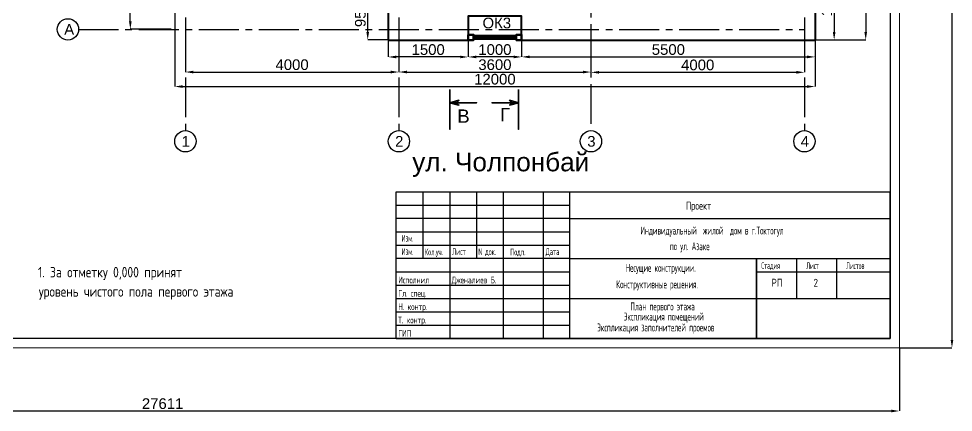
# Model space of a CAD drawing. Header units: millimetres. Extents: x 344563 to 449411, y 37253 to 62883.
# Drawn here: x 355672 to 373184, y 37253 to 44635 of the extents above; entities that cross this region are included whole.
import ezdxf
from ezdxf.enums import TextEntityAlignment as Align

# ---------------------------------------------------------------- set-up
doc = ezdxf.new("R2010")
doc.units = ezdxf.units.MM
doc.linetypes.add('CENTER2', pattern=[1.125, 0.75, -0.125, 0.125, -0.125])
for name, color, linetype in [('0 duvar', 2, 'Continuous'), ('AKS', 252, 'CENTER2'), ('ANTET', 7, 'Continuous')]:
    doc.layers.add(name, color=color, linetype=linetype)
doc.layers.add('ahsap', color=222, linetype='Continuous', lineweight=13)
doc.layers.add('OLCU', color=7, linetype='Continuous', lineweight=13)
doc.styles.add('SPDS', font='SPDS.shx')
doc.styles.get("Standard").update_dxf_attribs({"font": 'arial.ttf'})
doc.dimstyles.new('ISO-25', dxfattribs={"dimtxt": 2.5, "dimasz": 2.5, "dimexe": 1.25, "dimexo": 0.625, "dimtad": 1, "dimtxsty": 'Standard', "dimcen": 2.5, "dimadec": 0, "dimazin": 0, "dimtfac": 1, "dimtmove": 0, "dimatfit": 3, "dimfxl": 0, "dimarcsym": 0})

# ---------------------------------------------------------------- blocks, each defined once
blk = doc.blocks.new('*D23')
at = {"layer": 'ahsap', "color": 0, "lineweight": -2}
for p, q in [((358595, 47235), (358595, 43362)), ((370595, 44230), (370595, 43362)), ((358745, 43362), (370445, 43362))]:
    blk.add_line(p, q, dxfattribs=at)
at = {"layer": 'ahsap', "color": 0}
for points in [[(358745, 43387), (358745, 43337), (358595, 43362)], [(370445, 43387), (370445, 43337), (370595, 43362)]]:
    blk.add_solid(points, dxfattribs=at)
at = {"layer": 'DEFPOINTS', "color": 0}
for p in [(358595, 47235), (370595, 44230), (370595, 43362)]:
    blk.add_point(p, dxfattribs=at)
at = {"layer": 'ahsap', "color": 0, "insert": (364595, 43499), "char_height": 200, "attachment_point": 5}
blk.add_mtext('12000', dxfattribs=at)
blk = doc.blocks.new('*D24')
at = {"layer": 'ahsap', "color": 0, "lineweight": -2}
for p, q in [((358795, 44235), (358795, 43634)), ((362795, 44235), (362795, 43634)), ((358945, 43634), (362645, 43634))]:
    blk.add_line(p, q, dxfattribs=at)
at = {"layer": 'ahsap', "color": 0}
for points in [[(358945, 43659), (358945, 43609), (358795, 43634)], [(362645, 43659), (362645, 43609), (362795, 43634)]]:
    blk.add_solid(points, dxfattribs=at)
at = {"layer": 'DEFPOINTS', "color": 0}
for p in [(358795, 44235), (362795, 44235), (362795, 43634)]:
    blk.add_point(p, dxfattribs=at)
at = {"layer": 'ahsap', "color": 0, "insert": (360795, 43771), "char_height": 200, "attachment_point": 5}
blk.add_mtext('4000', dxfattribs=at)
blk = doc.blocks.new('*D25')
at = {"layer": 'ahsap', "color": 0, "lineweight": -2}
for p, q in [((362795, 44234), (362795, 43634)), ((366395, 44234), (366395, 43634)), ((362945, 43634), (366245, 43634))]:
    blk.add_line(p, q, dxfattribs=at)
at = {"layer": 'ahsap', "color": 0}
for points in [[(362945, 43659), (362945, 43609), (362795, 43634)], [(366245, 43659), (366245, 43609), (366395, 43634)]]:
    blk.add_solid(points, dxfattribs=at)
at = {"layer": 'DEFPOINTS', "color": 0}
for p in [(362795, 44235), (366395, 44235), (366395, 43634)]:
    blk.add_point(p, dxfattribs=at)
at = {"layer": 'ahsap', "color": 0, "insert": (364595, 43771), "char_height": 200, "attachment_point": 5}
blk.add_mtext('3600', dxfattribs=at)
blk = doc.blocks.new('*D26')
at = {"layer": 'ahsap', "color": 0, "lineweight": -2}
for p, q in [((366395, 44234), (366395, 43629)), ((370395, 44234), (370395, 43629)), ((366545, 43629), (370245, 43629))]:
    blk.add_line(p, q, dxfattribs=at)
at = {"layer": 'ahsap', "color": 0}
for points in [[(366545, 43654), (366545, 43604), (366395, 43629)], [(370245, 43654), (370245, 43604), (370395, 43629)]]:
    blk.add_solid(points, dxfattribs=at)
at = {"layer": 'DEFPOINTS', "color": 0}
for p in [(366395, 44234), (370395, 44234), (370395, 43629)]:
    blk.add_point(p, dxfattribs=at)
at = {"layer": 'ahsap', "color": 0, "insert": (368395, 43766), "char_height": 200, "attachment_point": 5}
blk.add_mtext('4000', dxfattribs=at)
blk = doc.blocks.new('*D27')
at = {"layer": 'ahsap', "color": 0, "lineweight": -2}
for p, q in [((358531, 47435), (357764, 47435)), ((357764, 44585), (357764, 47285)), ((358531, 44435), (357764, 44435))]:
    blk.add_line(p, q, dxfattribs=at)
at = {"layer": 'ahsap', "color": 0}
for points in [[(357739, 47285), (357789, 47285), (357764, 47435)], [(357739, 44585), (357789, 44585), (357764, 44435)]]:
    blk.add_solid(points, dxfattribs=at)
at = {"layer": 'DEFPOINTS', "color": 0}
for p in [(357764, 47435), (358531, 47435), (358531, 44435)]:
    blk.add_point(p, dxfattribs=at)
at = {"layer": 'ahsap', "color": 0, "insert": (357627, 45935), "char_height": 200, "attachment_point": 5, "rotation": 90}
blk.add_mtext('3000', dxfattribs=at)
blk = doc.blocks.new('*D31')
at = {"layer": 'ahsap', "color": 0, "lineweight": -2}
for p, q in [((370596, 57235), (371543, 57235)), ((371543, 57085), (371543, 44385)), ((370596, 44235), (371543, 44235))]:
    blk.add_line(p, q, dxfattribs=at)
at = {"layer": 'ahsap', "color": 0}
for points in [[(371518, 57085), (371568, 57085), (371543, 57235)], [(371518, 44385), (371568, 44385), (371543, 44235)]]:
    blk.add_solid(points, dxfattribs=at)
at = {"layer": 'DEFPOINTS', "color": 0}
for p in [(370595, 57235), (370595, 44235), (371543, 44235)]:
    blk.add_point(p, dxfattribs=at)
at = {"layer": 'ahsap', "color": 0, "insert": (371405, 50699), "char_height": 200, "attachment_point": 5, "rotation": 90}
blk.add_mtext('13000', dxfattribs=at)
blk = doc.blocks.new('*D92')
at = {"layer": 'ahsap', "color": 0, "lineweight": -2}
for p, q in [((370596, 45735), (370952, 45735)), ((370952, 45585), (370952, 44385)), ((370396, 44235), (370952, 44235))]:
    blk.add_line(p, q, dxfattribs=at)
at = {"layer": 'ahsap', "color": 0}
for points in [[(370927, 45585), (370977, 45585), (370952, 45735)], [(370927, 44385), (370977, 44385), (370952, 44235)]]:
    blk.add_solid(points, dxfattribs=at)
at = {"layer": 'DEFPOINTS', "color": 0}
for p in [(370595, 45735), (370395, 44235), (370952, 44235)]:
    blk.add_point(p, dxfattribs=at)
at = {"layer": 'ahsap', "color": 0, "insert": (370815, 44985), "char_height": 200, "attachment_point": 5, "rotation": 90}
blk.add_mtext('1500', dxfattribs=at)
blk = doc.blocks.new('*D97')
at = {"layer": 'ahsap', "color": 0, "lineweight": -2}
for p, q in [((365095, 44234), (365095, 43918)), ((370595, 44230), (370595, 43918)), ((365245, 43918), (370445, 43918))]:
    blk.add_line(p, q, dxfattribs=at)
at = {"layer": 'ahsap', "color": 0}
for points in [[(365245, 43943), (365245, 43893), (365095, 43918)], [(370445, 43943), (370445, 43893), (370595, 43918)]]:
    blk.add_solid(points, dxfattribs=at)
at = {"layer": 'DEFPOINTS', "color": 0}
for p in [(365095, 44235), (370595, 44230), (370595, 43918)]:
    blk.add_point(p, dxfattribs=at)
at = {"layer": 'ahsap', "color": 0, "insert": (367845, 44055), "char_height": 200, "attachment_point": 5}
blk.add_mtext('5500', dxfattribs=at)
blk = doc.blocks.new('*D100')
at = {"layer": 'ahsap', "color": 0, "lineweight": -2}
for p, q in [((364095, 44235), (364095, 43917)), ((365095, 44235), (365095, 43917)), ((364945, 43917), (364245, 43917))]:
    blk.add_line(p, q, dxfattribs=at)
at = {"layer": 'ahsap', "color": 0}
for points in [[(364245, 43942), (364245, 43892), (364095, 43917)], [(364945, 43942), (364945, 43892), (365095, 43917)]]:
    blk.add_solid(points, dxfattribs=at)
at = {"layer": 'DEFPOINTS', "color": 0}
for p in [(364095, 44235), (365095, 44235), (364095, 43917)]:
    blk.add_point(p, dxfattribs=at)
at = {"layer": 'ahsap', "color": 0, "insert": (364595, 44054), "char_height": 200, "attachment_point": 5}
blk.add_mtext('1000', dxfattribs=at)
blk = doc.blocks.new('*D101')
at = {"layer": 'ahsap', "color": 0, "lineweight": -2}
for p, q in [((362595, 44235), (362595, 43917)), ((364095, 44232), (364095, 43917)), ((363945, 43917), (362745, 43917))]:
    blk.add_line(p, q, dxfattribs=at)
at = {"layer": 'ahsap', "color": 0}
for points in [[(362745, 43942), (362745, 43892), (362595, 43917)], [(363945, 43942), (363945, 43892), (364095, 43917)]]:
    blk.add_solid(points, dxfattribs=at)
at = {"layer": 'DEFPOINTS', "color": 0}
for p in [(362595, 44235), (364095, 44232), (362595, 43917)]:
    blk.add_point(p, dxfattribs=at)
at = {"layer": 'ahsap', "color": 0, "insert": (363345, 44054), "char_height": 200, "attachment_point": 5}
blk.add_mtext('1500', dxfattribs=at)
blk = doc.blocks.new('*D102')
at = {"layer": 'ahsap', "color": 0, "lineweight": -2}
for p, q in [((362595, 45184), (362212, 45184)), ((362212, 44385), (362212, 45034)), ((362595, 44235), (362212, 44235))]:
    blk.add_line(p, q, dxfattribs=at)
at = {"layer": 'ahsap', "color": 0}
for points in [[(362187, 45034), (362237, 45034), (362212, 45184)], [(362187, 44385), (362237, 44385), (362212, 44235)]]:
    blk.add_solid(points, dxfattribs=at)
at = {"layer": 'DEFPOINTS', "color": 0}
for p in [(362212, 45184), (362595, 45184), (362595, 44235)]:
    blk.add_point(p, dxfattribs=at)
at = {"layer": 'ahsap', "color": 0, "insert": (362075, 44710), "char_height": 200, "attachment_point": 5, "rotation": 90}
blk.add_mtext('950', dxfattribs=at)
blk = doc.blocks.new('*D275')
at = {"layer": 'ahsap', "color": 0, "lineweight": -2}
for p, q in [((344563, 38462), (344563, 37278)), ((372174, 38462), (372174, 37278)), ((344713, 37278), (372024, 37278))]:
    blk.add_line(p, q, dxfattribs=at)
at = {"layer": 'ahsap', "color": 0}
for points in [[(344713, 37303), (344713, 37253), (344563, 37278)], [(372024, 37303), (372024, 37253), (372174, 37278)]]:
    blk.add_solid(points, dxfattribs=at)
at = {"layer": 'DEFPOINTS', "color": 0}
for p in [(344563, 38462), (372174, 38462), (372174, 37278)]:
    blk.add_point(p, dxfattribs=at)
at = {"layer": 'ahsap', "color": 0, "insert": (358369, 37415), "char_height": 200, "attachment_point": 5}
blk.add_mtext('27611', dxfattribs=at)
blk = doc.blocks.new('*D276')
at = {"layer": 'ahsap', "color": 0, "lineweight": -2}
for p, q in [((372175, 58813), (373159, 58813)), ((373159, 58663), (373159, 38612)), ((372175, 38462), (373159, 38462))]:
    blk.add_line(p, q, dxfattribs=at)
at = {"layer": 'ahsap', "color": 0}
for points in [[(373134, 58663), (373184, 58663), (373159, 58813)], [(373134, 38612), (373184, 38612), (373159, 38462)]]:
    blk.add_solid(points, dxfattribs=at)
at = {"layer": 'DEFPOINTS', "color": 0}
for p in [(372174, 58813), (372174, 38462), (373159, 38462)]:
    blk.add_point(p, dxfattribs=at)
at = {"layer": 'ahsap', "color": 0, "insert": (373022, 48637), "char_height": 200, "attachment_point": 5, "rotation": 90}
blk.add_mtext('20351', dxfattribs=at)

msp = doc.modelspace()

# ---------------------------------------------------------------- linework, layer by layer
at = {"linetype": 'CENTER2', "ltscale": 1000}
for p, q in [((358795.3, 57034.8), (358795.3, 42534.8)), ((362795.3, 57034.8), (362795.3, 42534.8)), ((370395.3, 57034.8), (370395.3, 42534.8)), ((366395.3, 53534.8), (366395.3, 42534.8)), ((356795.3, 44434.8), (370395.3, 44434.8))]:
    msp.add_line(p, q, dxfattribs=at)
at = {"lineweight": 40, "ltscale": 1000}
for p, q in [((370595.3, 45734.8), (370595.3, 44234.8)), ((362595.3, 45184.4), (362595.3, 44234.8)), ((362595.3, 44234.8), (364095.3, 44234.8)), ((365095.3, 44234.8), (370595.3, 44234.8))]:
    msp.add_line(p, q, dxfattribs=at)
msp.add_lwpolyline([(365095.3, 44234.8), (365095.3, 44684.8), (364595.3, 44684.8), (364095.3, 44684.8), (364095.3, 44234.8)], dxfattribs=at)
at = {"color": 5, "lineweight": 50}
msp.add_lwpolyline([(364095.3, 44234.8), (364095.3, 44334.8), (364195.3, 44334.8), (364195.3, 44234.8), (364095.3, 44234.8), (364195.3, 44234.8), (364195.3, 44254.8), (364595.3, 44254.8), (364995.3, 44254.8), (364995.3, 44234.8), (365095.3, 44234.8), (365095.3, 44334.8), (364995.3, 44334.8), (364995.3, 44254.8), (364995.3, 44314.8), (364595.3, 44314.8), (364195.3, 44314.8), (364195.3, 44284.8), (364595.3, 44284.8), (364995.3, 44284.8)], dxfattribs=at)
at = {"lineweight": 30}
for centre in [(356595.3, 44434.8), (358795.3, 42334.8), (362795.3, 42334.8), (366395.3, 42334.8), (370395.3, 42334.8)]:
    msp.add_circle(centre, 200, dxfattribs=at)
at = {"layer": '0 duvar', "color": 7, "lineweight": 30, "ltscale": 0.071429}
for p, q in [((362747.7, 41388.9), (371997.7, 41388.9)), ((362747.7, 38638.9), (362747.7, 41388.9)), ((363247.7, 41388.9), (363247.7, 40138.9)), ((363747.7, 41388.9), (363747.7, 38638.9)), ((364247.7, 41388.9), (364247.7, 40138.9)), ((364747.7, 41388.9), (364747.7, 38638.9)), ((365497.7, 41388.9), (365497.7, 38638.9)), ((365997.7, 38638.9), (365997.7, 41388.3)), ((371997.7, 38638.9), (371997.7, 41388.9)), ((365997.7, 40888.9), (371997.7, 40888.9)), ((362747.7, 40388.9), (365997.7, 40388.9)), ((365997.7, 40138.9), (362747.7, 40138.9)), ((365997.7, 40138.9), (371997.7, 40138.9)), ((369497.7, 38638.9), (369497.7, 40138.9)), ((369497.7, 40138.9), (369497.7, 38638.9)), ((370247.7, 40138.9), (370247.7, 39388.9)), ((370997.7, 40138.9), (370997.7, 39388.9)), ((369497.7, 39888.9), (371997.7, 39888.9)), ((365997.7, 39388.9), (371997.7, 39388.9)), ((362747.7, 38638.9), (371997.7, 38638.9))]:
    msp.add_line(p, q, dxfattribs=at)
at = {"layer": '0 duvar', "color": 1, "ltscale": 0.071429}
for p, q in [((362747.7, 41138.9), (365997.7, 41138.9)), ((365997.7, 40888.9), (362747.7, 40888.9)), ((362747.7, 40638.9), (365997.7, 40638.9)), ((362747.7, 39888.9), (365997.7, 39888.9)), ((362747.7, 39638.9), (365997.7, 39638.9)), ((362747.7, 39388.9), (365997.7, 39388.9)), ((362747.7, 39138.9), (365997.7, 39138.9)), ((362747.7, 38888.9), (365997.7, 38888.9))]:
    msp.add_line(p, q, dxfattribs=at)
at = {"layer": '0 duvar', "color": 7, "lineweight": 60, "ltscale": 0.071429}
msp.add_line((365997.7, 40888.9), (365997.7, 40888.9), dxfattribs=at)
at = {"layer": '0 duvar', "color": 7, "lineweight": 30, "ltscale": 0.071429}
msp.add_lwpolyline([(345270.4, 58636), (371997.7, 58636), (371997.7, 38638.9), (345270.4, 38638.9)], close=True, dxfattribs=at)
at = {"layer": 'ahsap', "color": 1, "lineweight": 35}
for points in [[(363750.8, 43309.3), (363750.8, 42559.3), (363750.8, 43059.3), (363750.8, 43059.3), (364250.8, 43059.3), (363750.8, 43059.3), (363919.8, 43104.6), (363750.8, 43059.3), (363919.8, 43014), (363874.5, 43059.3), (363919.8, 43104.6)], [(365037.6, 43309.3), (365037.6, 42559.3), (365037.6, 43059.3), (365037.6, 43059.3), (364537.6, 43059.3), (365037.6, 43059.3), (364868.6, 43104.6), (365037.6, 43059.3), (364868.6, 43014), (364913.9, 43059.3), (364868.6, 43104.6)]]:
    msp.add_lwpolyline(points, dxfattribs=at)
at = {"layer": 'OLCU', "linetype": 'Continuous', "ltscale": 50}
msp.add_lwpolyline([(344563.4, 58812.8), (372174.5, 58812.8), (372174.5, 38462.1), (344563.4, 38462.1)], close=True, dxfattribs=at)

# ---------------------------------------------------------------- texts
at = {"attachment_point": 1}
for s, width, insert, char_height in [('ОК3', 211.974, (364363.2, 44653.9), 200), ('А', 211.974, (356525.3, 44534.8), 200), ('1', 211.974, (358725.3, 42434.8), 200), ('2', 211.974, (362725.3, 42434.8), 200), ('3', 211.974, (366325.3, 42434.8), 200), ('4', 211.974, (370325.3, 42434.8), 200), ('ул. Чолпонбай', 7058.422, (363046.3, 42122.7), 350)]:
    msp.add_mtext_dynamic_manual_height_columns(s, width=width, gutter_width=12.5, heights=[0], dxfattribs=dict(at, insert=insert, char_height=char_height))
at = {"layer": '0 duvar', "color": 0, "ltscale": 0.071429, "style": 'SPDS'}
for s, height, width, p in [('Проект  ', 150, 0.8, (368174.4, 41053.4)), ('Индивидуальный  жилой  дом в г.Токтогул', 150, 0.65, (367324.2, 40587)), ('Изм.', 125, 0.7, (362846, 40452.9)), ('Изм.', 125, 0.7, (362846, 40202.9)), ('Кол.уч.', 125, 0.7, (363279.9, 40198.8)), ('Лист', 125, 0.7, (363791.9, 40202.7)), ('N док.', 125, 0.7, (364284, 40202.7)), ('Подп.', 125, 0.7, (364882.2, 40197.3)), ('Дата', 125, 0.7, (365546.3, 40201.6)), ('по ул. Азаке ', 150, 0.65, (367872.9, 40293.3)), ('Несущие конструкции.', 150, 0.65, (367044.4, 39887.5)), ('Стадия', 125, 0.65, (369587, 39942.5)), ('Лист', 125, 0.65, (370428.1, 39938.9)), ('Листов', 125, 0.65, (371175.1, 39938.9)), ('Исполнил', 125, 0.8, (362783.7, 39671.9)), ('Дженалиев Б.', 125, 0.8, (363783.7, 39671.9)), ('Конструктивные решения.', 150, 0.65, (366868, 39578.7)), ('Гл. спец.', 125, 0.8, (362783.7, 39421.9)), ('Н. контр.', 125, 0.8, (362783.7, 39171.9)), ('План первого этажа', 150, 0.65, (367134.6, 39163.6)), ('Экспликация помещений', 150, 0.65, (367010.2, 38974)), ('Т. контр.', 125, 0.8, (362783.7, 38921.9)), ('Экспликация заполнителей проемов', 150, 0.65, (366512.8, 38769.9)), ('ГИП', 125, 0.8, (362783.7, 38671.9))]:
    msp.add_text(s, height=height, dxfattribs=dict(at, width=width)).set_placement(p)
for s, p in [('1. За отметку 0,000 принят ', (356035.3, 39784.7)), ('уровень чистого пола первого этажа ', (356049.9, 39421.6))]:
    msp.add_text(s, height=195, dxfattribs=at).set_placement(p)
at = {"layer": 'AKS', "color": 1}
for s, p in [('В', (364005.9, 42807.5)), ('Г', (364785.3, 42836.8))]:
    msp.add_text(s, height=250, dxfattribs=at).set_placement(p, align=Align.MIDDLE)
at = {"layer": 'ANTET', "color": 2, "style": 'SPDS'}
for s, p in [('РП', (369879.5, 39607.3)), ('2', (370607.4, 39607.3))]:
    msp.add_text(s, height=150, dxfattribs=at).set_placement(p, align=Align.CENTER)

# ---------------------------------------------------------------- dimensions: what is measured, and where the dimension line sits
at = {"layer": 'ahsap', "color": 0}
for base, p1, p2, picture, middle in [((373158.8, 38462.1), (372174.5, 58812.8), (372174.5, 38462.1), '*D276', (373158.8, 48637.4)), ((371542.6, 44234.8), (370595.3, 57234.8), (370595.3, 44234.8), '*D31', (371542.6, 50698.9))]:
    dim = msp.add_linear_dim(base=base, p1=p1, p2=p2, angle=90, dimstyle='ISO-25', override={"dimtxt": 200, "dimasz": 150, "dimexe": 0.125, "dimexo": 0.25, "dimgap": 35, "dimdec": 0}, dxfattribs=at)
    dim.commit()
    dim.dimension.update_dxf_attribs({"geometry": picture, "text_midpoint": middle, "dimtype": 160})
for base, p1, p2, picture, middle in [((357763.8, 47434.8), (358531.5, 44434.8), (358531.5, 47434.8), '*D27', (357626.7, 45934.8)), ((370951.9, 44234.8), (370595.3, 45734.8), (370395.3, 44234.8), '*D92', (370814.8, 44984.8)), ((362211.9, 45184.4), (362595.3, 44234.8), (362595.3, 45184.4), '*D102', (362074.7, 44709.6))]:
    dim = msp.add_linear_dim(base=base, p1=p1, p2=p2, angle=90, dimstyle='ISO-25', override={"dimtxt": 200, "dimasz": 150, "dimexe": 0.125, "dimexo": 0.25, "dimgap": 35, "dimdec": 0}, dxfattribs=at)
    dim.commit()
    dim.dimension.update_dxf_attribs({"geometry": picture, "text_midpoint": middle})
for base, p1, p2, picture, middle in [((370595.3, 43362), (358595.3, 47234.8), (370595.3, 44230.3), '*D23', (364595.3, 43362)), ((362795.3, 43634.2), (358795.3, 44234.8), (362795.3, 44234.8), '*D24', (360795.3, 43634.2)), ((370395.3, 43628.8), (366395.3, 44233.9), (370395.3, 44233.9), '*D26', (368395.3, 43628.8))]:
    dim = msp.add_linear_dim(base=base, p1=p1, p2=p2, dimstyle='ISO-25', override={"dimtxt": 200, "dimasz": 150, "dimexe": 0.125, "dimexo": 0.25, "dimgap": 35, "dimdec": 0}, dxfattribs=at)
    dim.commit()
    dim.dimension.update_dxf_attribs({"geometry": picture, "text_midpoint": middle, "dimtype": 160})
for base, p1, p2, picture, middle in [((362595.3, 43916.9), (364095.3, 44232.2), (362595.3, 44234.8), '*D101', (363345.3, 44054.1)), ((366395.3, 43634.2), (362795.3, 44234.5), (366395.3, 44234.5), '*D25', (364595.3, 43771.4)), ((364095.3, 43916.9), (365095.3, 44234.8), (364095.3, 44235), '*D100', (364595.3, 44054.1)), ((370595.3, 43918), (365095.3, 44234.5), (370595.3, 44230.1), '*D97', (367845.3, 44055.1)), ((372174.5, 37278.2), (344563.4, 38462.1), (372174.5, 38462.1), '*D275', (358368.9, 37415.3))]:
    dim = msp.add_linear_dim(base=base, p1=p1, p2=p2, dimstyle='ISO-25', override={"dimtxt": 200, "dimasz": 150, "dimexe": 0.125, "dimexo": 0.25, "dimgap": 35, "dimdec": 0}, dxfattribs=at)
    dim.commit()
    dim.dimension.update_dxf_attribs({"geometry": picture, "text_midpoint": middle})

doc.saveas('drawing.dxf')
